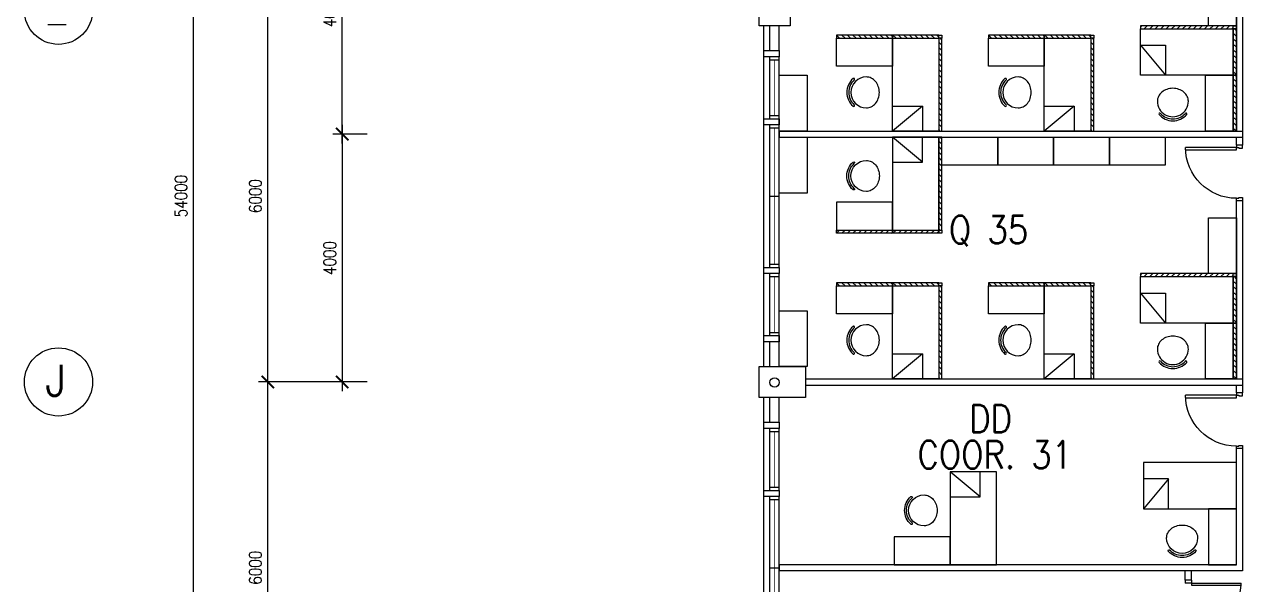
# Model space of a CAD drawing. Extents: x 2687779 to 2997471, y -863049 to -631414.
# Drawn here: x 2689616 to 2709266, y -817697 to -808651 of the extents above; entities that cross this region are included whole.
import ezdxf

# ---------------------------------------------------------------- set-up
doc = ezdxf.new("R2010")
doc.units = 0
doc.header["$LTSCALE"] = 10
doc.header["$MEASUREMENT"] = 0
doc.header["$PDMODE"] = 34
doc.layers.get('0').update_dxf_attribs({"linetype": 'CONTINUOUS'})
doc.layers.get('DEFPOINTS').update_dxf_attribs({"linetype": 'CONTINUOUS'})
for name, color, linetype in [('COL', 3, 'CONTINUOUS'), ('DIM', 7, 'CONTINUOUS'), ('DOOR', 5, 'CONTINUOUS'), ('DR', 7, 'CONTINUOUS'), ('FURN', 1, 'CONTINUOUS'), ('FURN1', 7, 'CONTINUOUS'), ('GRID-T', 7, 'CONTINUOUS'), ('partition', 7, 'CONTINUOUS'), ('RWDP', 145, 'CONTINUOUS'), ('stair', 7, 'CONTINUOUS'), ('T50', 3, 'CONTINUOUS'), ('WALL', 2, 'CONTINUOUS'), ('WIN', 5, 'CONTINUOUS')]:
    doc.layers.add(name, color=color, linetype=linetype)
doc.styles.add('ROMANS', font='romans.shx', dxfattribs={"width": 0.8, "height": 100})
doc.styles.get("Standard").update_dxf_attribs({"font": 'ROMANS.SHX'})
doc.dimstyles.new('STANDARD$0', dxfattribs={"dimscale": 0, "dimtxt": 8, "dimasz": 6, "dimexe": 1, "dimexo": 1, "dimgap": 3, "dimtad": 1, "dimdec": 0, "dimlfac": -1, "dimrnd": 1, "dimzin": 0, "dimdsep": 46, "dimtxsty": 'Standard', "dimcen": 0, "dimclrd": 5, "dimclre": 250, "dimadec": 0, "dimazin": 0, "dimtfac": 1, "dimtdec": 4, "dimtofl": 0, "dimtmove": 0, "dimatfit": 3, "dimfxl": 1, "dimtolj": 1, "dimtzin": 0, "dimarcsym": 0})

# ---------------------------------------------------------------- blocks, each defined once
blk = doc.blocks.new('_ARCHTICK')
at = {"color": 0, "linetype": 'ByBlock', "const_width": 0.15}
blk.add_lwpolyline([(-0.5, -0.5), (0.5, 0.5)], dxfattribs=at)
blk = doc.blocks.new('*D161')
at = {"layer": 'DEFPOINTS', "color": 0, "transparency": 16777216}
for p in [(2692343, -784424), (2694242, -784424), (2694242, -838424)]:
    blk.add_point(p, dxfattribs=at)
at = {"layer": 'DIM', "color": 7, "lineweight": -2, "transparency": 16777216}
for p, q in [((2694092, -784424), (2692193, -784424)), ((2692343, -838574), (2692343, -784274)), ((2694092, -838424), (2692193, -838424))]:
    blk.add_line(p, q, dxfattribs=at)
at = {"layer": 'DIM', "color": 7, "lineweight": -2, "transparency": 16777216, "xscale": 200, "yscale": 200, "zscale": 200}
for p, rotation in [((2692343, -784424), 90), ((2692343, -838424), 270)]:
    blk.add_blockref('_ARCHTICK', p, dxfattribs=dict(at, rotation=rotation))
at = {"layer": 'DIM', "color": 7, "transparency": 16777216, "insert": (2692143, -811424), "char_height": 200, "attachment_point": 5, "rotation": 90, "style": 'ROMANS'}
blk.add_mtext('\\A1;54000', dxfattribs=at)
blk = doc.blocks.new('*D165')
at = {"layer": 'DEFPOINTS', "color": 0, "transparency": 16777216}
for p in [(2693543, -814424), (2695000, -814424), (2695000, -820424)]:
    blk.add_point(p, dxfattribs=at)
at = {"layer": 'DIM', "color": 7, "lineweight": -2, "transparency": 16777216}
for p, q in [((2693543, -820574), (2693543, -814274)), ((2694850, -814424), (2693393, -814424)), ((2694850, -820424), (2693393, -820424))]:
    blk.add_line(p, q, dxfattribs=at)
at = {"layer": 'DIM', "color": 7, "lineweight": -2, "transparency": 16777216, "xscale": 200, "yscale": 200, "zscale": 200}
for p, rotation in [((2693543, -814424), 90), ((2693543, -820424), 270)]:
    blk.add_blockref('_ARCHTICK', p, dxfattribs=dict(at, rotation=rotation))
at = {"layer": 'DIM', "color": 7, "transparency": 16777216, "insert": (2693343, -817424), "char_height": 200, "attachment_point": 5, "rotation": 90, "style": 'ROMANS'}
blk.add_mtext('\\A1;6000', dxfattribs=at)
blk = doc.blocks.new('*D166')
at = {"layer": 'DEFPOINTS', "color": 0, "transparency": 16777216}
for p in [(2693543, -808424), (2695000, -808424), (2695000, -814424)]:
    blk.add_point(p, dxfattribs=at)
at = {"layer": 'DIM', "color": 7, "lineweight": -2, "transparency": 16777216}
for p, q in [((2693543, -814574), (2693543, -808274)), ((2694850, -808424), (2693393, -808424)), ((2694850, -814424), (2693393, -814424))]:
    blk.add_line(p, q, dxfattribs=at)
at = {"layer": 'DIM', "color": 7, "lineweight": -2, "transparency": 16777216, "xscale": 200, "yscale": 200, "zscale": 200}
for p, rotation in [((2693543, -808424), 90), ((2693543, -814424), 270)]:
    blk.add_blockref('_ARCHTICK', p, dxfattribs=dict(at, rotation=rotation))
at = {"layer": 'DIM', "color": 7, "transparency": 16777216, "insert": (2693343, -811424), "char_height": 200, "attachment_point": 5, "rotation": 90, "style": 'ROMANS'}
blk.add_mtext('\\A1;6000', dxfattribs=at)
blk = doc.blocks.new('d900-1b1')
at = {"layer": 'DR'}
for p, q in [((40, 100), (40, 920)), ((80, 919), (80, 100)), ((0, 0), (0, 100)), ((0, 100), (40, 100)), ((50, 0), (0, 0)), ((80, 100), (40, 100)), ((40, 100), (40, 60)), ((40, 60), (50, 60)), ((50, 60), (50, 0)), ((860, 60), (850, 60)), ((850, 60), (850, 0)), ((850, 0), (900, 0)), ((860, 100), (860, 60)), ((900, 100), (860, 100)), ((900, 0), (900, 100))]:
    blk.add_line(p, q, dxfattribs=at)
blk.add_arc((40, 100), 820, 0, 90, dxfattribs=at)
blk = doc.blocks.new('*D198')
at = {"layer": 'DEFPOINTS', "color": 0, "transparency": 16777216}
for p in [(2694743, -806424), (2695298, -806424), (2695298, -810424)]:
    blk.add_point(p, dxfattribs=at)
at = {"layer": 'DIM', "color": 7, "lineweight": -2, "transparency": 16777216}
for p, q in [((2695148, -806424), (2694593, -806424)), ((2694743, -810574), (2694743, -806274)), ((2695148, -810424), (2694593, -810424))]:
    blk.add_line(p, q, dxfattribs=at)
at = {"layer": 'DIM', "color": 7, "lineweight": -2, "transparency": 16777216, "xscale": 200, "yscale": 200, "zscale": 200}
for p, rotation in [((2694743, -806424), 90), ((2694743, -810424), 270)]:
    blk.add_blockref('_ARCHTICK', p, dxfattribs=dict(at, rotation=rotation))
at = {"layer": 'DIM', "color": 7, "transparency": 16777216, "insert": (2694543, -808424), "char_height": 200, "attachment_point": 5, "rotation": 90, "style": 'ROMANS'}
blk.add_mtext('\\A1;4000', dxfattribs=at)
blk = doc.blocks.new('*D199')
at = {"layer": 'DEFPOINTS', "color": 0, "transparency": 16777216}
for p in [(2695298, -810424), (2694743, -814424), (2695298, -814424)]:
    blk.add_point(p, dxfattribs=at)
at = {"layer": 'DIM', "color": 7, "lineweight": -2, "transparency": 16777216}
for p, q in [((2694743, -810274), (2694743, -814574)), ((2695148, -810424), (2694593, -810424)), ((2695148, -814424), (2694593, -814424))]:
    blk.add_line(p, q, dxfattribs=at)
at = {"layer": 'DIM', "color": 7, "lineweight": -2, "transparency": 16777216, "xscale": 200, "yscale": 200, "zscale": 200}
for p, rotation in [((2694743, -810424), 90), ((2694743, -814424), 270)]:
    blk.add_blockref('_ARCHTICK', p, dxfattribs=dict(at, rotation=rotation))
at = {"layer": 'DIM', "color": 7, "transparency": 16777216, "insert": (2694543, -812424), "char_height": 200, "attachment_point": 5, "rotation": 90, "style": 'ROMANS'}
blk.add_mtext('\\A1;4000', dxfattribs=at)
blk = doc.blocks.new('D900')
at = {"layer": 'DOOR', "color": 7}
for p, q in [((50, 100), (50, 899)), ((80, 899), (50, 899)), ((80, 100), (80, 899)), ((0, 100), (0, 0)), ((0, 100), (50, 100)), ((0, 0), (50, 0)), ((50, 100), (50, 0)), ((50, 100), (80, 100)), ((850, 100), (850, 0)), ((850, 100), (900, 100)), ((850, 0), (900, 0)), ((900, 100), (900, 0))]:
    blk.add_line(p, q, dxfattribs=at)
blk.add_arc((50, 100), 800, 0, 87.8509, dxfattribs=at)
blk = doc.blocks.new('CHAIR10')
at = {"layer": 'FURN1', "color": 1}
for centre, radius, start, end in [((-443, 697), 299, 160.9198, 180), ((-487, 712), 252, 140.136, 160.9198), ((-515, 735), 216, 116.3827, 140.136), ((-533, 772), 175, 90, 116.3827), ((-533, 697), 250, 270, 90), ((-328, 909), 15, 48.1599, 228.1599), ((-518, 697), 270, 311.8401, 48.1599), ((-518, 697), 300, 311.8401, 48.1599), ((-443, 697), 299, 180, 199.0802), ((-487, 682), 252, 199.0802, 219.864), ((-515, 658), 216, 219.864, 243.6173), ((-533, 622), 175, 243.6173, 270), ((-328, 485), 15, 131.8401, 311.8401)]:
    blk.add_arc(centre, radius, start, end, dxfattribs=at)

msp = doc.modelspace()

# ---------------------------------------------------------------- hatches: boundary and pattern name
at = {"layer": 'FURN', "linetype": 'Continuous'}
h = msp.add_hatch(dxfattribs=at)
h.set_pattern_fill('ANSI31', color=256, scale=500, angle=-180, style=0)
h.set_pattern_definition([(225, (4365967.88, -1135814.46), (44.1941738, -44.1941738), [])])
h.paths.add_polyline_path([(2709116.3, -808724.1), (2709116.3, -808674.1), (2707616.3, -808674.1), (2707616.3, -808724.1)])
h = msp.add_hatch(dxfattribs=at)
h.set_pattern_fill('ANSI31', color=256, scale=500, angle=-180, style=0)
h.set_pattern_definition([(135, (4367875.29, -481645.07), (44.1941738, 44.1941738), [])])
h.paths.add_polyline_path([(2709166.3, -808724.1), (2709116.3, -808724.1), (2709116.3, -809474.1), (2709166.3, -809474.1)])
h = msp.add_hatch(dxfattribs=at)
h.set_pattern_fill('ANSI31', color=256, scale=500, angle=-270, style=0)
h.set_pattern_definition([(315, (3031181.45, 850033.16), (44.1941738, 44.1941738), [])])
h.paths.add_polyline_path([(2702716.3, -808874.1), (2702716.3, -808824.1), (2703616.3, -808824.1), (2703616.3, -808874.1)])
h = msp.add_hatch(dxfattribs=at)
h.set_pattern_fill('ANSI31', color=256, scale=500, angle=-270, style=0)
h.set_pattern_definition([(315, (3031445.38, 849884.85), (44.1941738, 44.1941738), [])])
h.paths.add_polyline_path([(2704366.3, -808824.1), (2704366.3, -808874.1), (2703616.3, -808874.1), (2703616.3, -808824.1)])
h = msp.add_hatch(dxfattribs=at)
h.set_pattern_fill('ANSI31', color=256, scale=500, angle=-270, style=0)
h.set_pattern_definition([(135, (2377275.986, -2467225.64), (-44.1941738, -44.1941738), [])])
h.paths.add_polyline_path([(2704366.3, -810374.1), (2704416.3, -810374.1), (2704416.3, -808874.1), (2704366.3, -808874.1)])
h = msp.add_hatch(dxfattribs=at)
h.set_pattern_fill('ANSI31', color=256, scale=500, angle=-270, style=0)
h.set_pattern_definition([(315, (3033631.45, 850033.16), (44.1941738, 44.1941738), [])])
h.paths.add_polyline_path([(2705166.3, -808874.1), (2705166.3, -808824.1), (2706066.3, -808824.1), (2706066.3, -808874.1)])
h = msp.add_hatch(dxfattribs=at)
h.set_pattern_fill('ANSI31', color=256, scale=500, angle=-270, style=0)
h.set_pattern_definition([(315, (3033895.38, 849884.85), (44.1941738, 44.1941738), [])])
h.paths.add_polyline_path([(2706816.3, -808824.1), (2706816.3, -808874.1), (2706066.3, -808874.1), (2706066.3, -808824.1)])
h = msp.add_hatch(dxfattribs=at)
h.set_pattern_fill('ANSI31', color=256, scale=500, angle=-270, style=0)
h.set_pattern_definition([(135, (2379725.986, -2467225.64), (-44.1941738, -44.1941738), [])])
h.paths.add_polyline_path([(2706816.3, -810374.1), (2706866.3, -810374.1), (2706866.3, -808874.1), (2706816.3, -808874.1)])
h = msp.add_hatch(dxfattribs=at)
h.set_pattern_fill('ANSI31', color=256, scale=500, angle=-180, style=0)
h.set_pattern_definition([(135, (4368023.605, -481909), (44.1941738, 44.1941738), [])])
h.paths.add_polyline_path([(2709116.3, -810374.1), (2709166.3, -810374.1), (2709166.3, -809474.1), (2709116.3, -809474.1)])
h = msp.add_hatch(dxfattribs=at)
h.set_pattern_fill('ANSI31', color=256, scale=500, angle=-270, style=0)
h.set_pattern_definition([(135, (2377275.986, -2468825.64), (-44.1941738, -44.1941738), [])])
h.paths.add_polyline_path([(2704366.3, -811974.1), (2704416.3, -811974.1), (2704416.3, -810474.1), (2704366.3, -810474.1)])
h = msp.add_hatch(dxfattribs=at)
h.set_pattern_fill('ANSI31', color=256, scale=500, angle=-270, style=0)
h.set_pattern_definition([(45, (3031181.45, -2470881.37), (44.1941738, -44.1941738), [])])
h.paths.add_polyline_path([(2702716.3, -811974.1), (2702716.3, -812024.1), (2703616.3, -812024.1), (2703616.3, -811974.1)])
h = msp.add_hatch(dxfattribs=at)
h.set_pattern_fill('ANSI31', color=256, scale=500, angle=-270, style=0)
h.set_pattern_definition([(45, (3031445.38, -2470733.055), (44.1941738, -44.1941738), [])])
h.paths.add_polyline_path([(2704366.3, -812024.1), (2704366.3, -811974.1), (2703616.3, -811974.1), (2703616.3, -812024.1)])
h = msp.add_hatch(dxfattribs=at)
h.set_pattern_fill('ANSI31', color=256, scale=500, angle=-180, style=0)
h.set_pattern_definition([(225, (4365967.88, -1139814.46), (44.1941738, -44.1941738), [])])
h.paths.add_polyline_path([(2709116.3, -812724.1), (2709116.3, -812674.1), (2707616.3, -812674.1), (2707616.3, -812724.1)])
h = msp.add_hatch(dxfattribs=at)
h.set_pattern_fill('ANSI31', color=256, scale=500, angle=-270, style=0)
h.set_pattern_definition([(315, (3031181.45, 846033.16), (44.1941738, 44.1941738), [])])
h.paths.add_polyline_path([(2702716.3, -812874.1), (2702716.3, -812824.1), (2703616.3, -812824.1), (2703616.3, -812874.1)])
h = msp.add_hatch(dxfattribs=at)
h.set_pattern_fill('ANSI31', color=256, scale=500, angle=-270, style=0)
h.set_pattern_definition([(315, (3031445.38, 845884.85), (44.1941738, 44.1941738), [])])
h.paths.add_polyline_path([(2704366.3, -812824.1), (2704366.3, -812874.1), (2703616.3, -812874.1), (2703616.3, -812824.1)])
h = msp.add_hatch(dxfattribs=at)
h.set_pattern_fill('ANSI31', color=256, scale=500, angle=-270, style=0)
h.set_pattern_definition([(135, (2377275.986, -2471225.64), (-44.1941738, -44.1941738), [])])
h.paths.add_polyline_path([(2704366.3, -814374.1), (2704416.3, -814374.1), (2704416.3, -812874.1), (2704366.3, -812874.1)])
h = msp.add_hatch(dxfattribs=at)
h.set_pattern_fill('ANSI31', color=256, scale=500, angle=-270, style=0)
h.set_pattern_definition([(315, (3033631.45, 846033.16), (44.1941738, 44.1941738), [])])
h.paths.add_polyline_path([(2705166.3, -812874.1), (2705166.3, -812824.1), (2706066.3, -812824.1), (2706066.3, -812874.1)])
h = msp.add_hatch(dxfattribs=at)
h.set_pattern_fill('ANSI31', color=256, scale=500, angle=-270, style=0)
h.set_pattern_definition([(315, (3033895.38, 845884.85), (44.1941738, 44.1941738), [])])
h.paths.add_polyline_path([(2706816.3, -812824.1), (2706816.3, -812874.1), (2706066.3, -812874.1), (2706066.3, -812824.1)])
h = msp.add_hatch(dxfattribs=at)
h.set_pattern_fill('ANSI31', color=256, scale=500, angle=-270, style=0)
h.set_pattern_definition([(135, (2379725.986, -2471225.64), (-44.1941738, -44.1941738), [])])
h.paths.add_polyline_path([(2706816.3, -814374.1), (2706866.3, -814374.1), (2706866.3, -812874.1), (2706816.3, -812874.1)])
h = msp.add_hatch(dxfattribs=at)
h.set_pattern_fill('ANSI31', color=256, scale=500, angle=-180, style=0)
h.set_pattern_definition([(135, (4367875.29, -485645.07), (44.1941738, 44.1941738), [])])
h.paths.add_polyline_path([(2709166.3, -812724.1), (2709116.3, -812724.1), (2709116.3, -813474.1), (2709166.3, -813474.1)])
h = msp.add_hatch(dxfattribs=at)
h.set_pattern_fill('ANSI31', color=256, scale=500, angle=-180, style=0)
h.set_pattern_definition([(135, (4368023.605, -485909), (44.1941738, 44.1941738), [])])
h.paths.add_polyline_path([(2709116.3, -814374.1), (2709166.3, -814374.1), (2709166.3, -813474.1), (2709116.3, -813474.1)])

# ---------------------------------------------------------------- linework, layer by layer
at = {"color": 9}
for p, q in [((2701541.3, -814174.1), (2701541.3, -808674.1)), ((2701541.3, -820174.1), (2701541.3, -814674.1))]:
    msp.add_line(p, q, dxfattribs=at)
at = {"linetype": 'Continuous'}
for p, q in [((2708341.3, -817574.1), (2708341.3, -817474.1)), ((2708341.3, -817624.1), (2708341.3, -817474.1)), ((2708441.3, -817624.1), (2708441.3, -817474.1))]:
    msp.add_line(p, q, dxfattribs=at)
at = {"layer": 'COL'}
for points in [[(2701466.3, -808174.1), (2701966.3, -808174.1), (2701966.3, -808674.1), (2701466.3, -808674.1)], [(2702216.3, -814674.1), (2701466.3, -814674.1), (2701466.3, -814174.1), (2702216.3, -814174.1)]]:
    msp.add_lwpolyline(points, close=True, dxfattribs=at)
at = {"layer": 'FURN', "linetype": 'Continuous'}
for p, q in [((2707616.3, -808989.1), (2708020.3, -809474.1)), ((2704101.3, -809970.1), (2703616.3, -810374.1)), ((2706551.3, -809970.1), (2706066.3, -810374.1)), ((2704101.3, -810878.1), (2703616.3, -810474.1)), ((2707616.3, -812989.1), (2708020.3, -813474.1)), ((2704101.3, -813970.1), (2703616.3, -814374.1)), ((2706551.3, -813970.1), (2706066.3, -814374.1)), ((2705032.6, -816278.1), (2704547.6, -815874.1)), ((2708070.3, -815989.1), (2707666.3, -816474.1))]:
    msp.add_line(p, q, dxfattribs=at)
for points in [[(2709166.3, -807774.1), (2709166.3, -808674.1), (2708716.3, -808674.1), (2708716.3, -807774.1)], [(2709116.3, -808724.1), (2709116.3, -808674.1), (2707616.3, -808674.1), (2707616.3, -808724.1)], [(2709116.3, -809474.1), (2707616.3, -809474.1), (2707616.3, -808724.1), (2709116.3, -808724.1)], [(2709166.3, -808724.1), (2709116.3, -808724.1), (2709116.3, -808674.1), (2709166.3, -808674.1)], [(2709166.3, -809474.1), (2709116.3, -809474.1), (2709116.3, -808724.1), (2709166.3, -808724.1)], [(2702716.3, -808824.1), (2702716.3, -808874.1), (2703616.3, -808874.1), (2703616.3, -808824.1)], [(2703616.3, -809324.1), (2702716.3, -809324.1), (2702716.3, -808874.1), (2703616.3, -808874.1)], [(2703616.3, -808824.1), (2703616.3, -808874.1), (2704366.3, -808874.1), (2704366.3, -808824.1)], [(2703616.3, -810374.1), (2703616.3, -808874.1), (2704366.3, -808874.1), (2704366.3, -810374.1)], [(2704416.3, -808874.1), (2704366.3, -808874.1), (2704366.3, -808824.1), (2704416.3, -808824.1)], [(2704366.3, -810374.1), (2704416.3, -810374.1), (2704416.3, -808874.1), (2704366.3, -808874.1)], [(2705166.3, -808824.1), (2705166.3, -808874.1), (2706066.3, -808874.1), (2706066.3, -808824.1)], [(2706066.3, -809324.1), (2705166.3, -809324.1), (2705166.3, -808874.1), (2706066.3, -808874.1)], [(2706066.3, -808824.1), (2706066.3, -808874.1), (2706816.3, -808874.1), (2706816.3, -808824.1)], [(2706066.3, -810374.1), (2706066.3, -808874.1), (2706816.3, -808874.1), (2706816.3, -810374.1)], [(2706866.3, -808874.1), (2706816.3, -808874.1), (2706816.3, -808824.1), (2706866.3, -808824.1)], [(2706816.3, -810374.1), (2706866.3, -810374.1), (2706866.3, -808874.1), (2706816.3, -808874.1)], [(2708020.3, -809474.1), (2707616.3, -809474.1), (2707616.3, -808989.1), (2708020.3, -808989.1)], [(2702241.3, -809474.1), (2702241.3, -810374.1), (2701791.3, -810374.1), (2701791.3, -809474.1)], [(2709116.3, -809474.1), (2709116.3, -810374.1), (2708666.3, -810374.1), (2708666.3, -809474.1)], [(2709166.3, -810374.1), (2709116.3, -810374.1), (2709116.3, -809474.1), (2709166.3, -809474.1)], [(2703616.3, -810374.1), (2703616.3, -809970.1), (2704101.3, -809970.1), (2704101.3, -810374.1)], [(2706066.3, -810374.1), (2706066.3, -809970.1), (2706551.3, -809970.1), (2706551.3, -810374.1)], [(2702241.3, -810474.1), (2702241.3, -811374.1), (2701791.3, -811374.1), (2701791.3, -810474.1)], [(2703616.3, -810474.1), (2703616.3, -811974.1), (2704366.3, -811974.1), (2704366.3, -810474.1)], [(2703616.3, -810474.1), (2703616.3, -810878.1), (2704101.3, -810878.1), (2704101.3, -810474.1)], [(2704366.3, -811974.1), (2704416.3, -811974.1), (2704416.3, -810474.1), (2704366.3, -810474.1)], [(2704416.3, -810474.1), (2705316.3, -810474.1), (2705316.3, -810924.1), (2704416.3, -810924.1)], [(2705316.3, -810474.1), (2706216.3, -810474.1), (2706216.3, -810924.1), (2705316.3, -810924.1)], [(2706216.3, -810474.1), (2707116.3, -810474.1), (2707116.3, -810924.1), (2706216.3, -810924.1)], [(2707116.3, -810474.1), (2708016.3, -810474.1), (2708016.3, -810924.1), (2707116.3, -810924.1)], [(2703616.3, -811524.1), (2702716.3, -811524.1), (2702716.3, -811974.1), (2703616.3, -811974.1)], [(2709166.3, -811774.1), (2709166.3, -812674.1), (2708716.3, -812674.1), (2708716.3, -811774.1)], [(2702716.3, -812024.1), (2702716.3, -811974.1), (2703616.3, -811974.1), (2703616.3, -812024.1)], [(2703616.3, -812024.1), (2703616.3, -811974.1), (2704366.3, -811974.1), (2704366.3, -812024.1)], [(2704416.3, -812024.1), (2704366.3, -812024.1), (2704366.3, -811974.1), (2704416.3, -811974.1)], [(2709116.3, -812724.1), (2709116.3, -812674.1), (2707616.3, -812674.1), (2707616.3, -812724.1)], [(2709166.3, -812724.1), (2709116.3, -812724.1), (2709116.3, -812674.1), (2709166.3, -812674.1)], [(2702716.3, -812824.1), (2702716.3, -812874.1), (2703616.3, -812874.1), (2703616.3, -812824.1)], [(2703616.3, -813324.1), (2702716.3, -813324.1), (2702716.3, -812874.1), (2703616.3, -812874.1)], [(2703616.3, -812824.1), (2703616.3, -812874.1), (2704366.3, -812874.1), (2704366.3, -812824.1)], [(2703616.3, -814374.1), (2703616.3, -812874.1), (2704366.3, -812874.1), (2704366.3, -814374.1)], [(2704416.3, -812874.1), (2704366.3, -812874.1), (2704366.3, -812824.1), (2704416.3, -812824.1)], [(2704366.3, -814374.1), (2704416.3, -814374.1), (2704416.3, -812874.1), (2704366.3, -812874.1)], [(2705166.3, -812824.1), (2705166.3, -812874.1), (2706066.3, -812874.1), (2706066.3, -812824.1)], [(2706066.3, -813324.1), (2705166.3, -813324.1), (2705166.3, -812874.1), (2706066.3, -812874.1)], [(2706066.3, -812824.1), (2706066.3, -812874.1), (2706816.3, -812874.1), (2706816.3, -812824.1)], [(2706066.3, -814374.1), (2706066.3, -812874.1), (2706816.3, -812874.1), (2706816.3, -814374.1)], [(2706866.3, -812874.1), (2706816.3, -812874.1), (2706816.3, -812824.1), (2706866.3, -812824.1)], [(2706816.3, -814374.1), (2706866.3, -814374.1), (2706866.3, -812874.1), (2706816.3, -812874.1)], [(2709116.3, -813474.1), (2707616.3, -813474.1), (2707616.3, -812724.1), (2709116.3, -812724.1)], [(2709166.3, -813474.1), (2709116.3, -813474.1), (2709116.3, -812724.1), (2709166.3, -812724.1)], [(2708020.3, -813474.1), (2707616.3, -813474.1), (2707616.3, -812989.1), (2708020.3, -812989.1)], [(2702241.3, -813274.1), (2702241.3, -814174.1), (2701791.3, -814174.1), (2701791.3, -813274.1)], [(2709116.3, -813474.1), (2709116.3, -814374.1), (2708666.3, -814374.1), (2708666.3, -813474.1)], [(2709166.3, -814374.1), (2709116.3, -814374.1), (2709116.3, -813474.1), (2709166.3, -813474.1)], [(2703616.3, -814374.1), (2703616.3, -813970.1), (2704101.3, -813970.1), (2704101.3, -814374.1)], [(2706066.3, -814374.1), (2706066.3, -813970.1), (2706551.3, -813970.1), (2706551.3, -814374.1)], [(2707666.3, -816474.1), (2709166.3, -816474.1), (2709166.3, -815724.1), (2707666.3, -815724.1)], [(2704547.6, -815874.1), (2704547.6, -817374.1), (2705297.6, -817374.1), (2705297.6, -815874.1)], [(2704547.6, -815874.1), (2704547.6, -816278.1), (2705032.6, -816278.1), (2705032.6, -815874.1)], [(2707666.3, -816474.1), (2708070.3, -816474.1), (2708070.3, -815989.1), (2707666.3, -815989.1)], [(2708716.3, -816474.1), (2708716.3, -817374.1), (2709166.3, -817374.1), (2709166.3, -816474.1)], [(2704547.6, -816924.1), (2703647.6, -816924.1), (2703647.6, -817374.1), (2704547.6, -817374.1)]]:
    msp.add_lwpolyline(points, close=True, dxfattribs=at)
at = {"layer": 'GRID-T', "color": 3}
msp.add_line((2689994.2, -808652.2), (2690289.9, -808652.2), dxfattribs=at)
at = {"layer": 'GRID-T', "color": 7}
for centre in [(2690166.3, -808424.1), (2690166.3, -814424.1)]:
    msp.add_circle(centre, 550, dxfattribs=at)
at = {"layer": 'partition'}
for p, q in [((2701791.3, -810374.1), (2709266.3, -810374.1)), ((2701791.3, -810474.1), (2709266.3, -810474.1)), ((2702216.3, -814374.1), (2709266.3, -814374.1)), ((2702216.3, -814474.1), (2709266.3, -814474.1)), ((2709166.3, -817374.1), (2701791.3, -817374.1)), ((2709266.3, -817474.1), (2701791.3, -817474.1))]:
    msp.add_line(p, q, dxfattribs=at)
at = {"layer": 'partition', "linetype": 'Continuous'}
for p, q in [((2701791.3, -810374.1), (2701791.3, -810474.1)), ((2701791.3, -817374.1), (2701791.3, -817474.1))]:
    msp.add_line(p, q, dxfattribs=at)
at = {"layer": 'RWDP', "color": 11}
msp.add_circle((2701716.3, -814432.2), 75, dxfattribs=at)
at = {"layer": 'stair'}
for p, q in [((2709166.3, -810374.1), (2709166.3, -807499.1)), ((2709266.3, -807499.1), (2709266.3, -810599.1)), ((2709166.3, -810599.1), (2709166.3, -810474.1)), ((2709166.3, -814374.1), (2709166.3, -811499.1)), ((2709266.3, -811499.1), (2709266.3, -814599.1)), ((2709166.3, -814599.1), (2709166.3, -814474.1)), ((2709166.3, -817374.1), (2709166.3, -815499.1)), ((2709266.3, -815499.1), (2709266.3, -817474.1))]:
    msp.add_line(p, q, dxfattribs=at)
at = {"layer": 'WALL'}
for p, q in [((2701641.3, -809074.1), (2701641.3, -808674.1)), ((2701791.3, -809074.1), (2701791.3, -808674.1)), ((2701641.3, -814174.1), (2701641.3, -813774.1)), ((2701791.3, -814174.1), (2701791.3, -813774.1)), ((2701641.3, -815074.1), (2701641.3, -814674.1)), ((2701791.3, -815074.1), (2701791.3, -814674.1))]:
    msp.add_line(p, q, dxfattribs=at)
for points in [[(2701541.3, -809074.1), (2701791.3, -809074.1), (2701791.3, -809174.1), (2701541.3, -809174.1)], [(2701541.3, -810174.1), (2701791.3, -810174.1), (2701791.3, -810274.1), (2701541.3, -810274.1)], [(2701541.3, -812574.1), (2701791.3, -812574.1), (2701791.3, -812674.1), (2701541.3, -812674.1)], [(2701541.3, -813674.1), (2701791.3, -813674.1), (2701791.3, -813774.1), (2701541.3, -813774.1)], [(2701541.3, -815074.1), (2701791.3, -815074.1), (2701791.3, -815174.1), (2701541.3, -815174.1)], [(2701541.3, -816174.1), (2701791.3, -816174.1), (2701791.3, -816274.1), (2701541.3, -816274.1)]]:
    msp.add_lwpolyline(points, close=True, dxfattribs=at)
at = {"layer": 'WIN'}
for p, q in [((2701641.3, -810174.1), (2701641.3, -809174.1)), ((2701791.3, -810174.1), (2701791.3, -809174.1)), ((2701641.3, -809224.1), (2701791.3, -809224.1)), ((2701641.3, -810124.1), (2701791.3, -810124.1)), ((2701641.3, -812574.1), (2701641.3, -810274.1)), ((2701641.3, -810324.1), (2701791.3, -810324.1)), ((2701791.3, -812574.1), (2701791.3, -810274.1)), ((2701641.3, -811424.1), (2701791.3, -811424.1)), ((2701641.3, -812524.1), (2701791.3, -812524.1)), ((2701641.3, -813674.1), (2701641.3, -812674.1)), ((2701791.3, -813674.1), (2701791.3, -812674.1)), ((2701641.3, -812724.1), (2701791.3, -812724.1)), ((2701641.3, -813624.1), (2701791.3, -813624.1)), ((2701641.3, -816174.1), (2701641.3, -815174.1)), ((2701641.3, -815224.1), (2701791.3, -815224.1)), ((2701791.3, -816174.1), (2701791.3, -815174.1)), ((2701641.3, -816124.1), (2701791.3, -816124.1)), ((2701641.3, -818574.1), (2701641.3, -816274.1)), ((2701641.3, -816324.1), (2701791.3, -816324.1)), ((2701791.3, -818574.1), (2701791.3, -816274.1)), ((2701641.3, -817424.1), (2701791.3, -817424.1))]:
    msp.add_line(p, q, dxfattribs=at)
at = {"layer": 'WIN', "const_width": 10, "flags": 128}
for points in [[(2701716.3, -810124.1), (2701716.3, -809224.1)], [(2701716.3, -812524.1), (2701716.3, -810324.1)], [(2701716.3, -812724.1), (2701716.3, -813624.1)], [(2701716.3, -816124.1), (2701716.3, -815224.1)], [(2701716.3, -818524.1), (2701716.3, -816324.1)]]:
    msp.add_lwpolyline(points, dxfattribs=at)

# ---------------------------------------------------------------- block references
at = {"layer": 'DR', "xscale": -1, "rotation": 90}
for p in [(2709266.3, -810599.1), (2709266.3, -814599.1)]:
    msp.add_blockref('d900-1b1', p, dxfattribs=at)
at = {"layer": 'FURN', "linetype": 'Continuous'}
for p, rotation in [((2702664.6, -809053), 179.9999999866598), ((2705114.6, -809053), 179.9999999866598), ((2707444.1, -810425.9), 270), ((2702664.6, -813053), 179.9999999866598), ((2705114.6, -813053), 179.9999999866598), ((2707444.1, -814425.9), 270)]:
    msp.add_blockref('CHAIR10', p, dxfattribs=dict(at, rotation=rotation))
at = {"layer": 'FURN', "linetype": 'Continuous', "xscale": -1}
for p, rotation in [((2702664.6, -811795.2), 1.334020893750676e-08), ((2708987.5, -817475.9), 90)]:
    msp.add_blockref('CHAIR10', p, dxfattribs=dict(at, rotation=rotation))
msp.add_blockref('CHAIR10', (2703595.9, -817195.2), dxfattribs=at)
at = {"layer": 'stair', "rotation": 270}
msp.add_blockref('D900', (2708341.3, -817624.1), dxfattribs=at)

# ---------------------------------------------------------------- texts
at = {"layer": 'GRID-T', "color": 3, "style": 'ROMANS'}
msp.add_text('J', height=500, dxfattribs=at).set_placement((2689951.1, -814649.9))
at = {"layer": 'T50', "style": 'ROMANS', "width": 0.85}
for s, p in [('Q 35', (2704527.9, -812190.9)), ('DD ', (2704854.8, -815242.6)), ('COOR. 31', (2704022.4, -815823.3))]:
    msp.add_text(s, height=450, dxfattribs=at).set_placement(p)

# ---------------------------------------------------------------- dimensions: what is measured, and where the dimension line sits
at = {"layer": 'DIM'}
for p1, p2, distance, picture, middle in [((2694242, -838424.1), (2694242, -784424.1), 1899.4, '*D161', (2692142.6, -811424.1)), ((2695298.2, -810424.1), (2695298.2, -806424.1), 555.7, '*D198', (2694542.6, -808424.1)), ((2695298.2, -810424.1), (2695298.2, -814424.1), -555.7, '*D199', (2694542.6, -812424.1))]:
    dim = msp.add_aligned_dim(p1=p1, p2=p2, distance=distance, dimstyle='STANDARD$0', override={"dimscale": 100, "dimtxt": 2, "dimasz": 2, "dimexe": 1.5, "dimexo": 1.5, "dimgap": 1, "dimtxsty": 'ROMANS', "dimblk": 'ARCHTICK', "dimdle": 1.5, "dimclrd": 7, "dimclre": 7, "dimclrt": 7, "dimtdec": 0, "dimtmove": 2}, dxfattribs=at)
    dim.commit()
    dim.dimension.update_dxf_attribs({"geometry": picture, "text_midpoint": middle})
for base, p1, p2, picture, middle in [((2693542.6, -808424.1), (2694999.8, -814424.1), (2694999.8, -808424.1), '*D166', (2693342.6, -811424.1)), ((2693542.6, -814424.1), (2694999.8, -820424.1), (2694999.8, -814424.1), '*D165', (2693342.6, -817424.1))]:
    dim = msp.add_linear_dim(base=base, p1=p1, p2=p2, angle=270, dimstyle='STANDARD$0', override={"dimscale": 100, "dimtxt": 2, "dimasz": 2, "dimexe": 1.5, "dimexo": 1.5, "dimgap": 1, "dimtxsty": 'ROMANS', "dimblk": 'ARCHTICK', "dimdle": 1.5, "dimclrd": 7, "dimclre": 7, "dimclrt": 7, "dimtdec": 0, "dimtmove": 2}, dxfattribs=at)
    dim.commit()
    dim.dimension.update_dxf_attribs({"geometry": picture, "text_midpoint": middle})

doc.saveas('drawing.dxf')
